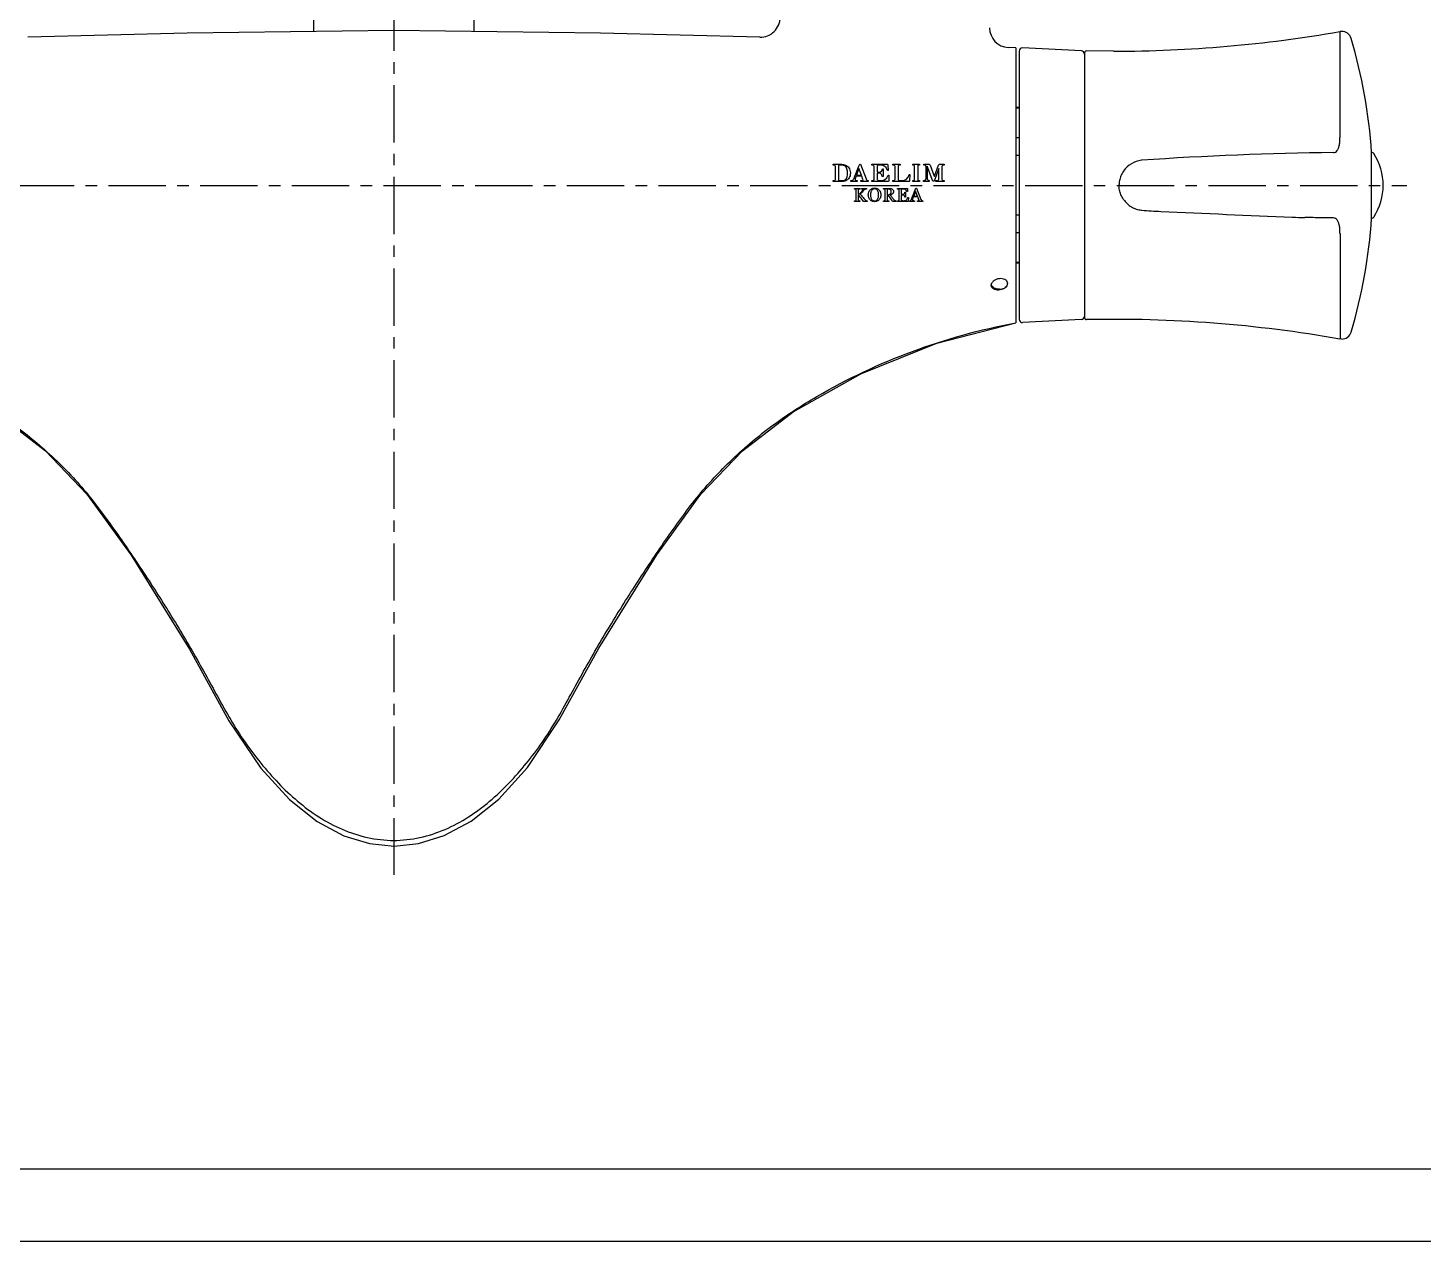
# Model space of a CAD drawing. Extents: x 21279 to 21873, y -1659 to -1239.
# Drawn here: x 21409 to 21622.1, y -1658.9 to -1473.5 of the extents above; entities that cross this region are included whole.
import ezdxf

# ---------------------------------------------------------------- set-up
doc = ezdxf.new("R2010")
doc.units = 0
doc.header["$LTSCALE"] = 7
doc.header["$MEASUREMENT"] = 0
doc.linetypes.add('CENTER', pattern=[2, 1.25, -0.25, 0.25, -0.25])
doc.layers.get('0').update_dxf_attribs({"color": 2, "linetype": 'CONTINUOUS'})
for name, color, linetype in [('08_ALL_FEATURES', 7, 'CONTINUOUS'), ('CL', 1, 'CENTER'), ('D', 2, 'CONTINUOUS')]:
    doc.layers.add(name, color=color, linetype=linetype)

msp = doc.modelspace()

# ---------------------------------------------------------------- linework, layer by layer
at = {"color": 7, "linetype": 'Continuous'}
for p, q in [((21452.68, -1474.1), (21452.68, -1461.4)), ((21477.18, -1474.1), (21477.18, -1461.4)), ((21609.71, -1474.08), (21609.45, -1474.1)), ((21609.45, -1490.17), (21609.45, -1474.1)), ((21569.95, -1477.06), (21560.95, -1476.61)), ((21560.43, -1477.11), (21560.43, -1518.06)), ((21570.43, -1477.36), (21570.43, -1517.81)), ((21574.84, -1477.1), (21570.73, -1477.06)), ((21560.43, -1485.69), (21559.93, -1485.69)), ((21560.43, -1485.79), (21559.93, -1485.79)), ((21560.43, -1490.33), (21559.93, -1490.33)), ((21560.43, -1493.05), (21559.93, -1493.05)), ((21614.37, -1492.59), (21614.27, -1492.59)), ((21614.27, -1502.59), (21614.27, -1492.59)), ((21560.43, -1502.13), (21559.93, -1502.13)), ((21614.37, -1502.59), (21614.27, -1502.59)), ((21560.43, -1504.84), (21559.93, -1504.84)), ((21609.45, -1505), (21609.45, -1521.07)), ((21560.43, -1509.38), (21559.93, -1509.38)), ((21560.43, -1509.49), (21559.93, -1509.49)), ((21569.95, -1518.11), (21560.95, -1518.56)), ((21609.71, -1521.09), (21609.45, -1521.07))]:
    msp.add_line(p, q, dxfattribs=at)
at = {"color": 4}
msp.add_line((21858.85, -1647.88), (21309.85, -1647.88), dxfattribs=at)
msp.add_lwpolyline([(21278.85, -1658.88), (21872.85, -1658.88), (21872.85, -1238.88), (21278.85, -1238.88)], close=True)
at = {"color": 7, "linetype": 'Continuous'}
for centre, radius, start, end in [((21574.84, -1276.37), 200.74, 270, 279.9261), ((21609.71, -1475.58), 1.5, 16.7106, 90), ((21560.93, -1477.11), 0.5, 87.1376, 180), ((21536.17, -1497.59), 78.26, 3.663, 16.6614), ((21569.93, -1477.56), 0.5, 0, 87.1376), ((21570.73, -1477.36), 0.3, 88.8275, 180), ((21579.55, -1497.59), 3.84, 95.9606, 145.7927), ((21614.7, -2011.64), 519.09, 90.6882, 93.9263), ((21614.37, -1492.89), 0.3, 32.6993, 90), ((21607.04, -1497.59), 9, 327.3007, 32.6993), ((21614.37, -1502.29), 0.3, 270, 327.3007), ((21536.17, -1497.59), 78.26, 343.3386, 356.337), ((21560.93, -1518.06), 0.5, 180, 272.8624), ((21569.93, -1517.61), 0.5, 272.8624, 0), ((21570.73, -1517.81), 0.3, 180, 271.1736), ((21574.84, -1718.81), 200.74, 80.0739, 91.1731), ((21609.71, -1519.59), 1.5, 270, 343.2894)]:
    msp.add_arc(centre, radius, start, end, dxfattribs=at)
for points in [[(21608.47, -1492.59), (21608.76, -1492.51), (21609, -1492.28), (21609.2, -1491.91), (21609.35, -1491.42), (21609.43, -1490.83), (21609.45, -1490.17)], [(21576.38, -1495.43), (21575.99, -1496.14), (21575.76, -1496.87), (21575.69, -1497.59)], [(21576.38, -1499.74), (21575.99, -1499.04), (21575.77, -1498.32), (21575.69, -1497.59)], [(21576.38, -1499.74), (21576.93, -1500.39), (21577.59, -1500.88), (21578.32, -1501.22), (21579.15, -1501.4)], [(21579.15, -1501.4), (21579.16, -1501.4)], [(21579.16, -1501.4), (21582.09, -1501.59)], [(21582.09, -1501.59), (21602.15, -1502.47)], [(21602.15, -1502.47), (21604.06, -1502.51)], [(21606.63, -1502.56), (21604.06, -1502.51)], [(21608.47, -1502.58), (21606.63, -1502.56)], [(21609.45, -1505), (21609.43, -1504.34), (21609.35, -1503.75), (21609.2, -1503.26), (21609, -1502.89), (21608.76, -1502.66), (21608.47, -1502.58)], [(21556.18, -1512.87), (21556.24, -1512.58), (21556.36, -1512.37)], [(21558.46, -1513.09), (21558.15, -1513.34), (21557.76, -1513.51), (21557.32, -1513.59), (21556.88, -1513.57), (21556.52, -1513.43), (21556.27, -1513.2), (21556.18, -1512.9), (21556.18, -1512.87)], [(21557.43, -1513.48), (21556.95, -1513.41), (21556.54, -1513.22), (21556.27, -1512.93), (21556.19, -1512.73)], [(21556.36, -1512.37), (21556.45, -1512.27), (21556.77, -1512.02), (21557.19, -1511.85), (21557.64, -1511.79), (21558.06, -1511.86), (21558.4, -1512.04)], [(21557.43, -1513.48), (21557.83, -1513.43), (21558.18, -1513.3), (21558.46, -1513.09)], [(21558.4, -1512.04), (21558.58, -1512.28), (21558.64, -1512.55), (21558.6, -1512.82), (21558.46, -1513.09)]]:
    msp.add_spline(points, degree=3, dxfattribs=at)
at = {"layer": '08_ALL_FEATURES', "color": 7, "linetype": 'Continuous'}
for q in [(21558.77, -1476.54), (21559.93, -1518.6)]:
    msp.add_line((21559.93, -1476.6), q, dxfattribs=at)
for points in [[(21464.93, -1473.93), (21433.36, -1474.36), (21409.03, -1474.96)], [(21520.83, -1474.96), (21496.5, -1474.36), (21464.93, -1473.93)], [(21403.89, -1532.17), (21411.69, -1538.18), (21418.04, -1544.77), (21424.81, -1554.11), (21433.73, -1568.46), (21439.74, -1579.4), (21444.59, -1586.63), (21448.99, -1591.43), (21453.23, -1594.79), (21457.31, -1596.96), (21461.22, -1598.15), (21464.96, -1598.53), (21468.71, -1598.14), (21472.63, -1596.93), (21476.71, -1594.75), (21480.95, -1591.36), (21485.35, -1586.54), (21490.19, -1579.27), (21496.22, -1568.32), (21505.11, -1554.05), (21511.82, -1544.78), (21518.19, -1538.17), (21525.92, -1532.21), (21536.25, -1526.37), (21547.87, -1521.7), (21559.93, -1518.6)]]:
    msp.add_lwpolyline(points, dxfattribs=at)
for centre, start, end in [((21520.92, -1471.96), 268.2228, 359.9923), ((21558.92, -1473.55), 180.0026, 266.9978)]:
    msp.add_arc(centre, 3, start, end, dxfattribs=at)
for points, knots in [([(21369.93, -1518.6), (21375.23, -1519.6), (21383.07, -1521.76), (21393.02, -1525.93), (21400.19, -1529.67), (21405.86, -1533.33), (21410.09, -1536.65), (21413.11, -1539.33), (21415.95, -1542.19), (21418.58, -1545.24), (21421, -1548.46), (21424.1, -1552.84), (21427.84, -1558.42), (21431.4, -1564.1), (21434.12, -1568.73), (21436.11, -1572.22), (21438.03, -1575.76), (21439.98, -1579.29), (21442.15, -1582.69), (21445.38, -1586.98), (21449.09, -1590.92), (21453.41, -1594.16), (21458.15, -1596.72), (21462.21, -1597.67), (21464.9, -1597.67)], [0, 0, 0, 0, 0.125305, 0.187977, 0.250612, 0.313183, 0.34445, 0.375695, 0.406913, 0.438101, 0.469292, 0.5005, 0.562913, 0.625293, 0.656473, 0.687647, 0.71882, 0.750038, 0.781296, 0.812555, 0.875018, 0.906307, 0.93762, 1, 1, 1, 1]), ([(21464.9, -1597.67), (21467.58, -1597.67), (21472.98, -1596.42), (21479.77, -1591.92), (21484.39, -1587.01), (21487.62, -1582.72), (21489.79, -1579.32), (21491.73, -1575.8), (21493.66, -1572.27), (21495.64, -1568.77), (21498.36, -1564.16), (21501.92, -1558.48), (21505.64, -1552.91), (21508.74, -1548.53), (21511.15, -1545.32), (21513.78, -1542.26), (21516.61, -1539.41), (21519.62, -1536.72), (21523.84, -1533.39), (21531.76, -1528.28), (21543.99, -1522.53), (21554.41, -1519.64), (21559.93, -1518.6)], [0, 0, 0, 0, 0.062397, 0.124842, 0.187323, 0.21859, 0.249857, 0.281083, 0.312266, 0.343448, 0.374635, 0.437034, 0.499463, 0.530681, 0.561879, 0.593073, 0.6243, 0.655553, 0.686827, 0.749414, 0.874645, 1, 1, 1, 1])]:
    msp.add_open_spline(points, degree=3, knots=knots, dxfattribs=at)
at = {"layer": 'CL'}
for p, q in [((21464.93, -1426.29), (21464.93, -1602.91)), ((21309.35, -1497.6), (21619.66, -1497.6))]:
    msp.add_line(p, q, dxfattribs=at)
at = {"layer": 'D'}
for p, q in [((21532.02, -1494.5), (21532.02, -1494.38)), ((21532.02, -1494.38), (21533.29, -1494.38)), ((21532.2, -1494.5), (21532.02, -1494.5)), ((21532.31, -1494.53), (21532.2, -1494.5)), ((21532.36, -1494.61), (21532.31, -1494.53)), ((21532.37, -1494.71), (21532.36, -1494.61)), ((21532.37, -1496.69), (21532.37, -1494.71)), ((21532.86, -1494.62), (21532.85, -1494.69)), ((21532.85, -1494.69), (21532.85, -1496.71)), ((21532.92, -1494.56), (21532.86, -1494.62)), ((21533.01, -1494.53), (21532.92, -1494.56)), ((21533.07, -1494.53), (21533.01, -1494.53)), ((21533.14, -1494.53), (21533.07, -1494.53)), ((21533.2, -1494.53), (21533.14, -1494.53)), ((21533.37, -1494.53), (21533.2, -1494.53)), ((21533.29, -1494.38), (21533.45, -1494.39)), ((21533.56, -1494.55), (21533.37, -1494.53)), ((21533.45, -1494.39), (21533.61, -1494.41)), ((21533.72, -1494.59), (21533.56, -1494.55)), ((21533.61, -1494.41), (21533.76, -1494.45)), ((21533.84, -1494.65), (21533.72, -1494.59)), ((21533.76, -1494.45), (21533.91, -1494.51)), ((21533.93, -1494.73), (21533.84, -1494.65)), ((21533.91, -1494.51), (21534.04, -1494.57)), ((21534.02, -1494.82), (21533.93, -1494.73)), ((21534.14, -1495.08), (21534.02, -1494.82)), ((21534.04, -1494.57), (21534.16, -1494.65)), ((21534.2, -1495.41), (21534.14, -1495.08)), ((21534.16, -1494.65), (21534.3, -1494.77)), ((21534.16, -1496.3), (21534.2, -1495.98)), ((21534.21, -1495.71), (21534.2, -1495.41)), ((21534.2, -1495.98), (21534.21, -1495.71)), ((21534.3, -1494.77), (21534.42, -1494.91)), ((21534.42, -1494.91), (21534.52, -1495.08)), ((21534.52, -1495.08), (21534.6, -1495.27)), ((21534.6, -1495.27), (21534.65, -1495.48)), ((21534.65, -1495.93), (21534.62, -1496.13)), ((21534.65, -1495.48), (21534.66, -1495.71)), ((21534.66, -1495.71), (21534.65, -1495.93)), ((21535.36, -1496.21), (21535.5, -1495.84)), ((21535.5, -1495.84), (21535.66, -1495.44)), ((21535.96, -1495.04), (21535.57, -1496.06)), ((21535.57, -1496.06), (21536.36, -1496.06)), ((21535.66, -1495.44), (21535.81, -1495.04)), ((21535.81, -1495.04), (21535.95, -1494.68)), ((21535.95, -1494.68), (21536.08, -1494.34)), ((21536.36, -1496.06), (21535.96, -1495.04)), ((21536.08, -1494.34), (21536.19, -1494.34)), ((21536.19, -1494.34), (21537.07, -1496.61)), ((21537.92, -1494.51), (21537.92, -1494.38)), ((21537.92, -1494.38), (21540.3, -1494.38)), ((21538.12, -1494.51), (21537.92, -1494.51)), ((21538.19, -1494.54), (21538.12, -1494.51)), ((21538.25, -1494.6), (21538.19, -1494.54)), ((21538.27, -1494.68), (21538.25, -1494.6)), ((21538.28, -1496.65), (21538.27, -1494.68)), ((21538.77, -1494.59), (21538.75, -1494.67)), ((21538.75, -1494.67), (21538.75, -1495.46)), ((21538.75, -1495.46), (21538.76, -1495.51)), ((21538.76, -1495.77), (21538.75, -1495.82)), ((21538.75, -1495.82), (21538.75, -1496.51)), ((21538.76, -1495.51), (21538.8, -1495.55)), ((21538.8, -1495.73), (21538.76, -1495.77)), ((21538.82, -1494.55), (21538.77, -1494.59)), ((21538.8, -1495.55), (21538.85, -1495.57)), ((21538.85, -1495.72), (21538.8, -1495.73)), ((21538.91, -1494.53), (21538.82, -1494.55)), ((21538.85, -1495.57), (21538.99, -1495.57)), ((21538.99, -1495.72), (21538.85, -1495.72)), ((21539.34, -1494.53), (21538.91, -1494.53)), ((21538.99, -1495.57), (21539.24, -1495.52)), ((21539.27, -1495.79), (21538.99, -1495.72)), ((21539.24, -1495.52), (21539.45, -1495.36)), ((21539.46, -1495.98), (21539.27, -1495.79)), ((21539.78, -1494.62), (21539.34, -1494.53)), ((21539.45, -1495.36), (21539.55, -1495.08)), ((21539.54, -1496.26), (21539.46, -1495.98)), ((21539.55, -1495.08), (21539.66, -1495.08)), ((21539.66, -1495.08), (21539.66, -1496.26)), ((21540.13, -1494.89), (21539.78, -1494.62)), ((21540.33, -1495.31), (21540.13, -1494.89)), ((21540.24, -1496.45), (21540.42, -1496.02)), ((21540.3, -1494.38), (21540.35, -1494.39)), ((21540.43, -1495.31), (21540.33, -1495.31)), ((21540.35, -1494.39), (21540.38, -1494.41)), ((21540.38, -1494.41), (21540.39, -1494.45)), ((21540.39, -1494.45), (21540.43, -1495.31)), ((21540.42, -1496.02), (21540.55, -1496.02)), ((21540.55, -1496.02), (21540.51, -1496.91)), ((21541.16, -1494.38), (21542.27, -1494.38)), ((21541.16, -1494.51), (21541.16, -1494.38)), ((21541.29, -1494.51), (21541.16, -1494.51)), ((21541.38, -1494.54), (21541.29, -1494.51)), ((21541.46, -1494.61), (21541.38, -1494.54)), ((21541.49, -1494.74), (21541.46, -1494.61)), ((21541.49, -1496.66), (21541.49, -1494.74)), ((21541.97, -1494.63), (21541.95, -1494.72)), ((21541.95, -1494.72), (21541.95, -1496.62)), ((21542.03, -1494.55), (21541.97, -1494.63)), ((21542.14, -1494.51), (21542.03, -1494.55)), ((21542.27, -1494.51), (21542.14, -1494.51)), ((21542.27, -1494.38), (21542.27, -1494.51)), ((21543.49, -1496.37), (21543.64, -1495.96)), ((21543.64, -1495.96), (21543.75, -1495.96)), ((21543.75, -1495.96), (21543.7, -1496.91)), ((21544.18, -1494.51), (21544.18, -1494.38)), ((21544.18, -1494.38), (21545.22, -1494.38)), ((21544.32, -1494.51), (21544.18, -1494.51)), ((21544.41, -1494.54), (21544.32, -1494.51)), ((21544.46, -1494.6), (21544.41, -1494.54)), ((21544.47, -1494.67), (21544.46, -1494.6)), ((21544.47, -1496.66), (21544.47, -1494.67)), ((21544.97, -1494.58), (21544.95, -1494.65)), ((21544.95, -1494.65), (21544.95, -1496.7)), ((21545.02, -1494.53), (21544.97, -1494.58)), ((21545.1, -1494.51), (21545.02, -1494.53)), ((21545.22, -1494.51), (21545.1, -1494.51)), ((21545.22, -1494.38), (21545.22, -1494.51)), ((21545.86, -1494.51), (21545.86, -1494.38)), ((21545.86, -1494.38), (21546.66, -1494.38)), ((21545.97, -1494.51), (21545.86, -1494.51)), ((21546.08, -1494.53), (21545.97, -1494.51)), ((21546.18, -1494.6), (21546.08, -1494.53)), ((21546.22, -1494.75), (21546.18, -1494.6)), ((21546.22, -1496.54), (21546.22, -1494.75)), ((21547.24, -1496.97), (21546.41, -1494.65)), ((21546.41, -1494.65), (21546.41, -1494.66)), ((21546.41, -1494.66), (21546.41, -1496.25)), ((21546.66, -1494.38), (21546.74, -1494.4)), ((21546.74, -1494.4), (21546.8, -1494.44)), ((21546.8, -1494.44), (21546.86, -1494.51)), ((21546.86, -1494.51), (21547.44, -1496.18)), ((21548.17, -1495.04), (21547.44, -1496.97)), ((21547.51, -1496.18), (21547.72, -1495.63)), ((21547.72, -1495.63), (21547.93, -1495.07)), ((21547.93, -1495.07), (21548.12, -1494.51)), ((21548.12, -1494.51), (21548.16, -1494.45)), ((21548.16, -1494.45), (21548.22, -1494.4)), ((21548.16, -1496.64), (21548.17, -1495.06)), ((21548.17, -1495.06), (21548.17, -1495.04)), ((21548.22, -1494.4), (21548.29, -1494.38)), ((21548.29, -1494.38), (21549, -1494.38)), ((21548.67, -1494.63), (21548.64, -1494.74)), ((21548.64, -1494.74), (21548.64, -1496.64)), ((21548.75, -1494.55), (21548.67, -1494.63)), ((21548.87, -1494.51), (21548.75, -1494.55)), ((21549, -1494.51), (21548.87, -1494.51)), ((21549, -1494.38), (21549, -1494.51)), ((21532.03, -1497.01), (21532.03, -1496.88)), ((21532.03, -1496.88), (21532.18, -1496.88)), ((21533.22, -1497.01), (21532.03, -1497.01)), ((21532.18, -1496.88), (21532.28, -1496.85)), ((21532.28, -1496.85), (21532.35, -1496.78)), ((21532.35, -1496.78), (21532.37, -1496.69)), ((21532.85, -1496.71), (21532.86, -1496.79)), ((21532.86, -1496.79), (21532.89, -1496.84)), ((21532.89, -1496.84), (21532.95, -1496.87)), ((21532.95, -1496.87), (21533.04, -1496.88)), ((21533.04, -1496.88), (21533.16, -1496.88)), ((21533.16, -1496.88), (21533.29, -1496.87)), ((21533.41, -1497.01), (21533.22, -1497.01)), ((21533.29, -1496.87), (21533.46, -1496.87)), ((21533.61, -1496.99), (21533.41, -1497.01)), ((21533.46, -1496.87), (21533.64, -1496.84)), ((21533.8, -1496.95), (21533.61, -1496.99)), ((21533.64, -1496.84), (21533.78, -1496.8)), ((21533.78, -1496.8), (21533.89, -1496.73)), ((21533.95, -1496.9), (21533.8, -1496.95)), ((21533.89, -1496.73), (21533.99, -1496.64)), ((21534.09, -1496.83), (21533.95, -1496.9)), ((21533.99, -1496.64), (21534.07, -1496.55)), ((21534.07, -1496.55), (21534.16, -1496.3)), ((21534.22, -1496.74), (21534.09, -1496.83)), ((21534.35, -1496.62), (21534.22, -1496.74)), ((21534.46, -1496.47), (21534.35, -1496.62)), ((21534.55, -1496.31), (21534.46, -1496.47)), ((21534.62, -1496.13), (21534.55, -1496.31)), ((21534.74, -1496.88), (21534.83, -1496.86)), ((21534.74, -1497.01), (21534.74, -1496.88)), ((21535.7, -1497.01), (21534.74, -1497.01)), ((21534.83, -1496.86), (21534.91, -1496.84)), ((21534.91, -1496.84), (21534.99, -1496.81)), ((21534.99, -1496.81), (21535.09, -1496.74)), ((21535.09, -1496.74), (21535.16, -1496.66)), ((21535.16, -1496.66), (21535.22, -1496.55)), ((21535.22, -1496.55), (21535.36, -1496.21)), ((21535.3, -1498.16), (21535.3, -1498.06)), ((21535.3, -1498.06), (21536.12, -1498.06)), ((21535.32, -1498.16), (21535.3, -1498.16)), ((21535.35, -1498.17), (21535.32, -1498.16)), ((21535.39, -1498.18), (21535.35, -1498.17)), ((21535.53, -1496.2), (21535.39, -1496.59)), ((21535.39, -1496.59), (21535.4, -1496.75)), ((21535.42, -1498.19), (21535.39, -1498.18)), ((21535.4, -1496.75), (21535.52, -1496.84)), ((21535.45, -1498.2), (21535.42, -1498.19)), ((21535.48, -1498.21), (21535.45, -1498.2)), ((21535.52, -1496.84), (21535.7, -1496.88)), ((21536.4, -1496.2), (21535.53, -1496.2)), ((21535.7, -1496.88), (21535.7, -1497.01)), ((21535.94, -1498.19), (21535.91, -1498.21)), ((21535.96, -1498.19), (21535.94, -1498.19)), ((21535.99, -1498.18), (21535.96, -1498.19)), ((21536.02, -1498.17), (21535.99, -1498.18)), ((21536.06, -1498.17), (21536.02, -1498.17)), ((21536.09, -1498.16), (21536.06, -1498.17)), ((21536.12, -1498.16), (21536.09, -1498.16)), ((21536.12, -1498.06), (21536.12, -1498.16)), ((21536.24, -1497.01), (21536.24, -1496.88)), ((21536.24, -1496.88), (21536.47, -1496.88)), ((21537.39, -1497.01), (21536.24, -1497.01)), ((21536.36, -1498.16), (21536.36, -1498.06)), ((21536.36, -1498.06), (21537.11, -1498.06)), ((21536.38, -1498.16), (21536.36, -1498.16)), ((21536.39, -1498.16), (21536.38, -1498.16)), ((21536.41, -1498.16), (21536.39, -1498.16)), ((21536.58, -1496.69), (21536.4, -1496.2)), ((21536.43, -1498.17), (21536.41, -1498.16)), ((21536.46, -1498.17), (21536.43, -1498.17)), ((21536.48, -1498.17), (21536.46, -1498.17)), ((21536.47, -1496.88), (21536.54, -1496.85)), ((21536.5, -1498.18), (21536.48, -1498.17)), ((21536.52, -1498.19), (21536.5, -1498.18)), ((21536.54, -1498.2), (21536.52, -1498.19)), ((21536.54, -1496.85), (21536.59, -1496.78)), ((21536.56, -1498.21), (21536.54, -1498.2)), ((21536.59, -1496.78), (21536.58, -1496.69)), ((21536.9, -1498.2), (21536.87, -1498.22)), ((21536.93, -1498.19), (21536.9, -1498.2)), ((21536.97, -1498.18), (21536.93, -1498.19)), ((21536.99, -1498.18), (21536.97, -1498.18)), ((21537, -1498.17), (21536.99, -1498.18)), ((21537.02, -1498.17), (21537, -1498.17)), ((21537.03, -1498.17), (21537.02, -1498.17)), ((21537.04, -1498.17), (21537.03, -1498.17)), ((21537.06, -1498.16), (21537.04, -1498.17)), ((21537.07, -1498.16), (21537.06, -1498.16)), ((21537.07, -1496.61), (21537.13, -1496.76)), ((21537.08, -1498.16), (21537.07, -1498.16)), ((21537.09, -1498.16), (21537.08, -1498.16)), ((21537.1, -1498.16), (21537.09, -1498.16)), ((21537.11, -1498.16), (21537.1, -1498.16)), ((21537.1, -1498.16), (21537.1, -1498.16)), ((21537.11, -1498.06), (21537.11, -1498.16)), ((21537.13, -1496.76), (21537.22, -1496.85)), ((21537.22, -1496.85), (21537.39, -1496.88)), ((21537.39, -1496.88), (21537.39, -1497.01)), ((21537.78, -1498.21), (21537.88, -1498.14)), ((21537.88, -1498.14), (21537.99, -1498.09)), ((21537.92, -1496.88), (21538.09, -1496.86)), ((21537.92, -1497.01), (21537.92, -1496.88)), ((21538.76, -1497.01), (21537.92, -1497.01)), ((21537.99, -1498.09), (21538.11, -1498.05)), ((21538.15, -1498.17), (21538.07, -1498.22)), ((21538.09, -1496.86), (21538.23, -1496.8)), ((21538.11, -1498.05), (21538.23, -1498.02)), ((21538.25, -1498.15), (21538.15, -1498.17)), ((21538.23, -1496.8), (21538.28, -1496.65)), ((21538.23, -1498.02), (21538.36, -1498.01)), ((21538.36, -1498.14), (21538.25, -1498.15)), ((21538.36, -1498.01), (21538.49, -1498.02)), ((21538.45, -1498.15), (21538.36, -1498.14)), ((21538.54, -1498.17), (21538.45, -1498.15)), ((21538.49, -1498.02), (21538.61, -1498.05)), ((21538.62, -1498.2), (21538.54, -1498.17)), ((21538.61, -1498.05), (21538.73, -1498.09)), ((21538.73, -1498.09), (21538.84, -1498.14)), ((21538.75, -1496.51), (21538.75, -1496.58)), ((21538.75, -1496.58), (21538.75, -1496.65)), ((21538.75, -1496.65), (21538.76, -1496.7)), ((21538.76, -1496.7), (21538.8, -1496.78)), ((21539.59, -1497.01), (21538.76, -1497.01)), ((21538.8, -1496.78), (21538.87, -1496.84)), ((21538.84, -1498.14), (21538.94, -1498.21)), ((21538.87, -1496.84), (21538.96, -1496.86)), ((21538.96, -1496.86), (21539.11, -1496.86)), ((21539.11, -1496.86), (21539.36, -1496.86)), ((21539.36, -1496.86), (21539.54, -1496.86)), ((21539.66, -1496.26), (21539.54, -1496.26)), ((21539.54, -1496.86), (21539.88, -1496.75)), ((21540.42, -1497.01), (21539.59, -1497.01)), ((21539.7, -1498.16), (21539.7, -1498.06)), ((21539.7, -1498.06), (21540.62, -1498.06)), ((21539.73, -1498.16), (21539.7, -1498.16)), ((21539.76, -1498.17), (21539.73, -1498.16)), ((21539.8, -1498.17), (21539.76, -1498.17)), ((21539.83, -1498.18), (21539.8, -1498.17)), ((21539.86, -1498.19), (21539.83, -1498.18)), ((21539.89, -1498.2), (21539.86, -1498.19)), ((21539.88, -1496.75), (21540.24, -1496.45)), ((21539.92, -1498.21), (21539.89, -1498.2)), ((21540.51, -1498.17), (21540.27, -1498.17)), ((21540.27, -1498.17), (21540.27, -1499.03)), ((21540.46, -1496.99), (21540.42, -1497.01)), ((21540.49, -1496.96), (21540.46, -1496.99)), ((21540.51, -1496.91), (21540.49, -1496.96)), ((21540.62, -1498.19), (21540.51, -1498.17)), ((21540.62, -1498.06), (21540.7, -1498.06)), ((21540.72, -1498.22), (21540.62, -1498.19)), ((21540.7, -1498.06), (21540.78, -1498.07)), ((21540.78, -1498.07), (21540.86, -1498.09)), ((21540.86, -1498.09), (21540.93, -1498.11)), ((21540.93, -1498.11), (21541, -1498.14)), ((21541, -1498.14), (21541.06, -1498.17)), ((21541.06, -1498.17), (21541.11, -1498.21)), ((21541.16, -1496.88), (21541.31, -1496.88)), ((21541.16, -1497.01), (21541.16, -1496.88)), ((21543.6, -1497.01), (21541.16, -1497.01)), ((21541.31, -1496.88), (21541.4, -1496.84)), ((21541.4, -1496.84), (21541.46, -1496.77)), ((21541.46, -1496.77), (21541.49, -1496.66)), ((21541.84, -1498.16), (21541.84, -1498.06)), ((21541.84, -1498.06), (21543.38, -1498.06)), ((21541.87, -1498.16), (21541.84, -1498.16)), ((21541.9, -1498.17), (21541.87, -1498.16)), ((21541.94, -1498.18), (21541.9, -1498.17)), ((21541.98, -1498.19), (21541.94, -1498.18)), ((21541.95, -1496.62), (21541.96, -1496.73)), ((21541.96, -1496.73), (21542, -1496.81)), ((21542.01, -1498.2), (21541.98, -1498.19)), ((21542, -1496.81), (21542.14, -1496.86)), ((21542.04, -1498.21), (21542.01, -1498.2)), ((21542.14, -1496.86), (21542.75, -1496.86)), ((21542.73, -1498.17), (21542.42, -1498.17)), ((21542.42, -1498.17), (21542.42, -1498.96)), ((21542.78, -1498.17), (21542.73, -1498.17)), ((21542.75, -1496.86), (21543.16, -1496.71)), ((21542.83, -1498.17), (21542.78, -1498.17)), ((21542.87, -1498.17), (21542.83, -1498.17)), ((21542.91, -1498.18), (21542.87, -1498.17)), ((21542.94, -1498.18), (21542.91, -1498.18)), ((21542.98, -1498.18), (21542.94, -1498.18)), ((21543.03, -1498.2), (21542.98, -1498.18)), ((21543.16, -1496.71), (21543.49, -1496.37)), ((21543.38, -1498.06), (21543.38, -1498.54)), ((21543.65, -1497), (21543.6, -1497.01)), ((21543.69, -1496.97), (21543.65, -1497)), ((21543.7, -1496.91), (21543.69, -1496.97)), ((21544.18, -1496.88), (21544.32, -1496.87)), ((21544.18, -1497.01), (21544.18, -1496.88)), ((21545.22, -1497.01), (21544.18, -1497.01)), ((21544.32, -1496.87), (21544.42, -1496.83)), ((21544.42, -1496.83), (21544.46, -1496.74)), ((21544.46, -1496.74), (21544.47, -1496.66)), ((21544.56, -1498.29), (21544.66, -1498.03)), ((21544.66, -1498.03), (21544.77, -1498.03)), ((21544.77, -1498.03), (21545.43, -1499.75)), ((21544.95, -1496.7), (21544.97, -1496.79)), ((21544.97, -1496.79), (21545.01, -1496.85)), ((21545.01, -1496.85), (21545.1, -1496.88)), ((21545.1, -1496.88), (21545.22, -1496.88)), ((21545.22, -1496.88), (21545.22, -1497.01)), ((21545.85, -1496.88), (21546.04, -1496.83)), ((21545.85, -1497.01), (21545.85, -1496.88)), ((21546.71, -1497.01), (21545.85, -1497.01)), ((21546.04, -1496.83), (21546.17, -1496.71)), ((21546.17, -1496.71), (21546.22, -1496.54)), ((21546.41, -1496.25), (21546.41, -1496.56)), ((21546.41, -1496.56), (21546.45, -1496.72)), ((21546.45, -1496.72), (21546.56, -1496.83)), ((21546.56, -1496.83), (21546.71, -1496.88)), ((21546.71, -1496.88), (21546.71, -1497.01)), ((21547.44, -1496.97), (21547.24, -1496.97)), ((21547.44, -1496.18), (21547.51, -1496.18)), ((21547.72, -1497.01), (21547.72, -1496.88)), ((21547.72, -1496.88), (21547.89, -1496.88)), ((21549, -1497.01), (21547.72, -1497.01)), ((21547.89, -1496.88), (21548.02, -1496.86)), ((21548.02, -1496.86), (21548.12, -1496.78)), ((21548.12, -1496.78), (21548.16, -1496.64)), ((21548.64, -1496.64), (21548.67, -1496.77)), ((21548.67, -1496.77), (21548.75, -1496.85)), ((21548.75, -1496.85), (21548.87, -1496.88)), ((21548.87, -1496.88), (21549, -1496.88)), ((21549, -1496.88), (21549, -1497.01)), ((21535.3, -1500.05), (21535.3, -1499.95)), ((21535.3, -1499.95), (21535.32, -1499.95)), ((21536.12, -1500.05), (21535.3, -1500.05)), ((21535.32, -1499.95), (21535.35, -1499.95)), ((21535.35, -1499.95), (21535.39, -1499.94)), ((21535.39, -1499.94), (21535.43, -1499.94)), ((21535.43, -1499.94), (21535.46, -1499.93)), ((21535.46, -1499.93), (21535.48, -1499.93)), ((21535.51, -1498.23), (21535.48, -1498.21)), ((21535.48, -1499.93), (21535.5, -1499.91)), ((21535.5, -1499.91), (21535.52, -1499.89)), ((21535.53, -1498.25), (21535.51, -1498.23)), ((21535.52, -1499.89), (21535.54, -1499.87)), ((21535.54, -1498.27), (21535.53, -1498.25)), ((21535.55, -1498.29), (21535.54, -1498.27)), ((21535.54, -1499.87), (21535.55, -1499.85)), ((21535.56, -1498.32), (21535.55, -1498.29)), ((21535.55, -1499.85), (21535.56, -1499.82)), ((21535.56, -1498.35), (21535.56, -1498.32)), ((21535.56, -1499.79), (21535.56, -1498.35)), ((21535.56, -1499.82), (21535.56, -1499.79)), ((21535.87, -1498.25), (21535.86, -1498.28)), ((21535.86, -1498.28), (21535.86, -1498.31)), ((21535.86, -1498.31), (21535.86, -1498.34)), ((21535.86, -1498.34), (21535.86, -1499.02)), ((21535.86, -1499.02), (21535.88, -1499.02)), ((21535.89, -1499.08), (21535.86, -1499.08)), ((21535.86, -1499.08), (21535.86, -1499.77)), ((21535.86, -1499.77), (21535.86, -1499.8)), ((21535.86, -1499.8), (21535.86, -1499.83)), ((21535.86, -1499.83), (21535.87, -1499.85)), ((21535.89, -1498.23), (21535.87, -1498.25)), ((21535.87, -1499.85), (21535.89, -1499.88)), ((21535.88, -1499.02), (21535.97, -1498.95)), ((21535.91, -1498.21), (21535.89, -1498.23)), ((21536.03, -1499.23), (21535.89, -1499.08)), ((21535.89, -1499.88), (21535.91, -1499.9)), ((21535.91, -1499.9), (21535.94, -1499.91)), ((21535.94, -1499.91), (21535.96, -1499.92)), ((21535.96, -1499.92), (21535.98, -1499.93)), ((21535.97, -1498.95), (21536.05, -1498.88)), ((21535.98, -1499.93), (21536.02, -1499.94)), ((21536.02, -1499.94), (21536.06, -1499.94)), ((21536.17, -1499.39), (21536.03, -1499.23)), ((21536.05, -1498.88), (21536.13, -1498.8)), ((21536.06, -1499.94), (21536.09, -1499.95)), ((21536.09, -1499.95), (21536.12, -1499.95)), ((21536.12, -1499.95), (21536.12, -1500.05)), ((21536.13, -1498.8), (21536.21, -1498.72)), ((21536.27, -1498.84), (21536.17, -1498.94)), ((21536.17, -1498.94), (21536.3, -1499.09)), ((21536.31, -1499.56), (21536.17, -1499.39)), ((21536.21, -1498.72), (21536.29, -1498.65)), ((21536.37, -1498.73), (21536.27, -1498.84)), ((21536.29, -1498.65), (21536.35, -1498.57)), ((21536.3, -1499.09), (21536.42, -1499.23)), ((21536.43, -1499.72), (21536.31, -1499.56)), ((21536.35, -1498.57), (21536.42, -1498.49)), ((21536.48, -1498.62), (21536.37, -1498.73)), ((21536.42, -1498.49), (21536.48, -1498.42)), ((21536.42, -1499.23), (21536.52, -1499.35)), ((21536.55, -1499.89), (21536.43, -1499.72)), ((21536.48, -1498.42), (21536.52, -1498.37)), ((21536.58, -1498.5), (21536.48, -1498.62)), ((21536.52, -1498.37), (21536.54, -1498.32)), ((21536.52, -1499.35), (21536.61, -1499.47)), ((21536.54, -1498.32), (21536.56, -1498.27)), ((21536.66, -1500.05), (21536.55, -1499.89)), ((21536.56, -1498.22), (21536.56, -1498.21)), ((21536.57, -1498.23), (21536.56, -1498.22)), ((21536.56, -1498.27), (21536.57, -1498.23)), ((21536.68, -1498.39), (21536.58, -1498.5)), ((21536.61, -1499.47), (21536.71, -1499.59)), ((21537.22, -1500.05), (21536.66, -1500.05)), ((21536.78, -1498.28), (21536.68, -1498.39)), ((21536.71, -1499.59), (21536.82, -1499.72)), ((21536.8, -1498.25), (21536.78, -1498.28)), ((21536.83, -1498.23), (21536.8, -1498.25)), ((21536.82, -1499.72), (21536.86, -1499.77)), ((21536.87, -1498.22), (21536.83, -1498.23)), ((21536.86, -1499.77), (21536.9, -1499.81)), ((21536.9, -1499.81), (21536.94, -1499.84)), ((21536.94, -1499.84), (21536.97, -1499.87)), ((21536.97, -1499.87), (21537.01, -1499.9)), ((21537.01, -1499.9), (21537.04, -1499.91)), ((21537.04, -1499.91), (21537.07, -1499.92)), ((21537.07, -1499.92), (21537.1, -1499.93)), ((21537.1, -1499.93), (21537.13, -1499.94)), ((21537.13, -1499.94), (21537.17, -1499.95)), ((21537.17, -1499.95), (21537.2, -1499.95)), ((21537.2, -1499.95), (21537.22, -1499.95)), ((21537.22, -1499.95), (21537.22, -1500.05)), ((21537.4, -1499.06), (21537.41, -1498.9)), ((21537.41, -1499.2), (21537.4, -1499.06)), ((21537.41, -1498.9), (21537.43, -1498.76)), ((21537.43, -1499.34), (21537.41, -1499.2)), ((21537.43, -1498.76), (21537.47, -1498.63)), ((21537.47, -1499.47), (21537.43, -1499.34)), ((21537.47, -1498.63), (21537.53, -1498.5)), ((21537.53, -1499.6), (21537.47, -1499.47)), ((21537.53, -1498.5), (21537.6, -1498.39)), ((21537.59, -1499.71), (21537.53, -1499.6)), ((21537.67, -1499.8), (21537.59, -1499.71)), ((21537.6, -1498.39), (21537.68, -1498.3)), ((21537.76, -1499.89), (21537.67, -1499.8)), ((21537.68, -1498.3), (21537.78, -1498.21)), ((21537.75, -1498.82), (21537.74, -1498.94)), ((21537.74, -1498.94), (21537.74, -1499.06)), ((21537.74, -1499.06), (21537.74, -1499.19)), ((21537.74, -1499.19), (21537.75, -1499.31)), ((21537.77, -1498.71), (21537.75, -1498.82)), ((21537.75, -1499.31), (21537.78, -1499.42)), ((21537.86, -1499.96), (21537.76, -1499.89)), ((21537.8, -1498.6), (21537.77, -1498.71)), ((21537.78, -1499.42), (21537.8, -1499.53)), ((21537.83, -1498.51), (21537.8, -1498.6)), ((21537.8, -1499.53), (21537.84, -1499.62)), ((21537.88, -1498.42), (21537.83, -1498.51)), ((21537.84, -1499.62), (21537.89, -1499.71)), ((21537.97, -1500.02), (21537.86, -1499.96)), ((21537.93, -1498.34), (21537.88, -1498.42)), ((21537.89, -1499.71), (21537.94, -1499.79)), ((21538, -1498.27), (21537.93, -1498.34)), ((21537.94, -1499.79), (21538.01, -1499.85)), ((21538.09, -1500.06), (21537.97, -1500.02)), ((21538.07, -1498.22), (21538, -1498.27)), ((21538.01, -1499.85), (21538.08, -1499.9)), ((21538.08, -1499.9), (21538.16, -1499.94)), ((21538.22, -1500.09), (21538.09, -1500.06)), ((21538.16, -1499.94), (21538.25, -1499.97)), ((21538.36, -1500.1), (21538.22, -1500.09)), ((21538.25, -1499.97), (21538.36, -1499.97)), ((21538.36, -1499.97), (21538.45, -1499.97)), ((21538.48, -1500.09), (21538.36, -1500.1)), ((21538.45, -1499.97), (21538.54, -1499.94)), ((21538.61, -1500.07), (21538.48, -1500.09)), ((21538.54, -1499.94), (21538.63, -1499.9)), ((21538.72, -1500.03), (21538.61, -1500.07)), ((21538.7, -1498.25), (21538.62, -1498.2)), ((21538.63, -1499.9), (21538.7, -1499.85)), ((21538.76, -1498.32), (21538.7, -1498.25)), ((21538.7, -1499.85), (21538.77, -1499.79)), ((21538.83, -1499.97), (21538.72, -1500.03)), ((21538.82, -1498.39), (21538.76, -1498.32)), ((21538.77, -1499.79), (21538.82, -1499.71)), ((21538.86, -1498.48), (21538.82, -1498.39)), ((21538.82, -1499.71), (21538.87, -1499.62)), ((21538.93, -1499.9), (21538.83, -1499.97)), ((21538.9, -1498.57), (21538.86, -1498.48)), ((21538.87, -1499.62), (21538.91, -1499.52)), ((21538.93, -1498.68), (21538.9, -1498.57)), ((21538.91, -1499.52), (21538.94, -1499.42)), ((21538.96, -1498.8), (21538.93, -1498.68)), ((21539.03, -1499.82), (21538.93, -1499.9)), ((21538.94, -1498.21), (21539.03, -1498.3)), ((21538.94, -1499.42), (21538.96, -1499.31)), ((21538.97, -1498.93), (21538.96, -1498.8)), ((21538.96, -1499.31), (21538.97, -1499.19)), ((21538.97, -1499.06), (21538.97, -1498.93)), ((21538.97, -1499.19), (21538.97, -1499.06)), ((21539.03, -1498.3), (21539.11, -1498.39)), ((21539.11, -1499.72), (21539.03, -1499.82)), ((21539.11, -1498.39), (21539.18, -1498.5)), ((21539.18, -1499.61), (21539.11, -1499.72)), ((21539.18, -1498.5), (21539.24, -1498.63)), ((21539.24, -1499.49), (21539.18, -1499.61)), ((21539.24, -1498.63), (21539.28, -1498.76)), ((21539.28, -1499.36), (21539.24, -1499.49)), ((21539.28, -1498.76), (21539.3, -1498.91)), ((21539.3, -1499.21), (21539.28, -1499.36)), ((21539.3, -1498.91), (21539.31, -1499.06)), ((21539.31, -1499.06), (21539.3, -1499.21)), ((21539.7, -1500.05), (21539.7, -1499.95)), ((21539.7, -1499.95), (21539.73, -1499.95)), ((21540.54, -1500.05), (21539.7, -1500.05)), ((21539.73, -1499.95), (21539.76, -1499.95)), ((21539.76, -1499.95), (21539.8, -1499.94)), ((21539.8, -1499.94), (21539.84, -1499.94)), ((21539.84, -1499.94), (21539.87, -1499.93)), ((21539.87, -1499.93), (21539.89, -1499.92)), ((21539.89, -1499.92), (21539.91, -1499.91)), ((21539.91, -1499.91), (21539.93, -1499.89)), ((21539.94, -1498.23), (21539.92, -1498.21)), ((21539.93, -1499.89), (21539.95, -1499.87)), ((21539.95, -1498.25), (21539.94, -1498.23)), ((21539.96, -1498.28), (21539.95, -1498.25)), ((21539.95, -1499.87), (21539.96, -1499.84)), ((21539.97, -1498.31), (21539.96, -1498.28)), ((21539.96, -1499.84), (21539.97, -1499.82)), ((21539.97, -1498.34), (21539.97, -1498.31)), ((21539.97, -1499.78), (21539.97, -1498.34)), ((21539.97, -1499.82), (21539.97, -1499.78)), ((21540.27, -1499.03), (21540.45, -1499.03)), ((21540.47, -1499.15), (21540.27, -1499.15)), ((21540.27, -1499.15), (21540.27, -1499.78)), ((21540.27, -1499.78), (21540.27, -1499.81)), ((21540.27, -1499.81), (21540.27, -1499.84)), ((21540.27, -1499.84), (21540.28, -1499.87)), ((21540.28, -1499.87), (21540.3, -1499.89)), ((21540.3, -1499.89), (21540.32, -1499.91)), ((21540.32, -1499.91), (21540.35, -1499.92)), ((21540.35, -1499.92), (21540.37, -1499.93)), ((21540.37, -1499.93), (21540.4, -1499.94)), ((21540.4, -1499.94), (21540.44, -1499.94)), ((21540.44, -1499.94), (21540.48, -1499.95)), ((21540.45, -1499.03), (21540.57, -1499.01)), ((21540.58, -1499.29), (21540.47, -1499.15)), ((21540.48, -1499.95), (21540.51, -1499.95)), ((21540.51, -1499.95), (21540.54, -1499.95)), ((21540.54, -1499.95), (21540.54, -1500.05)), ((21540.57, -1499.01), (21540.68, -1498.97)), ((21540.68, -1499.43), (21540.58, -1499.29)), ((21540.68, -1498.97), (21540.77, -1498.9)), ((21540.78, -1499.57), (21540.68, -1499.43)), ((21540.8, -1498.28), (21540.72, -1498.22)), ((21540.83, -1499.05), (21540.76, -1499.07)), ((21540.76, -1499.07), (21540.86, -1499.19)), ((21540.77, -1498.9), (21540.84, -1498.81)), ((21540.88, -1499.71), (21540.78, -1499.57)), ((21540.86, -1498.36), (21540.8, -1498.28)), ((21540.9, -1499.02), (21540.83, -1499.05)), ((21540.84, -1498.81), (21540.89, -1498.7)), ((21540.89, -1498.45), (21540.86, -1498.36)), ((21540.86, -1499.19), (21540.94, -1499.3)), ((21540.99, -1499.87), (21540.88, -1499.71)), ((21540.9, -1498.57), (21540.89, -1498.45)), ((21540.89, -1498.7), (21540.9, -1498.57)), ((21540.96, -1499), (21540.9, -1499.02)), ((21540.94, -1499.3), (21541.01, -1499.4)), ((21541.01, -1498.96), (21540.96, -1499)), ((21541.1, -1500.05), (21540.99, -1499.87)), ((21541.06, -1498.93), (21541.01, -1498.96)), ((21541.01, -1499.4), (21541.08, -1499.49)), ((21541.11, -1498.89), (21541.06, -1498.93)), ((21541.08, -1499.49), (21541.16, -1499.6)), ((21541.64, -1500.05), (21541.1, -1500.05)), ((21541.11, -1498.21), (21541.16, -1498.26)), ((21541.15, -1498.85), (21541.11, -1498.89)), ((21541.19, -1498.79), (21541.15, -1498.85)), ((21541.16, -1498.26), (21541.2, -1498.32)), ((21541.16, -1499.6), (21541.25, -1499.72)), ((21541.21, -1498.74), (21541.19, -1498.79)), ((21541.2, -1498.32), (21541.23, -1498.38)), ((21541.23, -1498.68), (21541.21, -1498.74)), ((21541.23, -1498.38), (21541.24, -1498.45)), ((21541.24, -1498.61), (21541.23, -1498.68)), ((21541.24, -1498.45), (21541.25, -1498.54)), ((21541.25, -1498.54), (21541.24, -1498.61)), ((21541.25, -1499.72), (21541.29, -1499.77)), ((21541.29, -1499.77), (21541.32, -1499.82)), ((21541.32, -1499.82), (21541.36, -1499.85)), ((21541.36, -1499.85), (21541.39, -1499.87)), ((21541.39, -1499.87), (21541.42, -1499.89)), ((21541.42, -1499.89), (21541.46, -1499.91)), ((21541.46, -1499.91), (21541.48, -1499.92)), ((21541.48, -1499.92), (21541.51, -1499.93)), ((21541.51, -1499.93), (21541.55, -1499.94)), ((21541.55, -1499.94), (21541.58, -1499.95)), ((21541.58, -1499.95), (21541.61, -1499.95)), ((21541.61, -1499.95), (21541.64, -1499.95)), ((21541.64, -1499.95), (21541.64, -1500.05)), ((21541.84, -1500.05), (21541.84, -1499.95)), ((21541.84, -1499.95), (21541.87, -1499.95)), ((21543.49, -1500.05), (21541.84, -1500.05)), ((21541.87, -1499.95), (21541.91, -1499.95)), ((21541.91, -1499.95), (21541.95, -1499.94)), ((21541.95, -1499.94), (21541.99, -1499.93)), ((21541.99, -1499.93), (21542.02, -1499.93)), ((21542.02, -1499.93), (21542.04, -1499.92)), ((21542.07, -1498.23), (21542.04, -1498.21)), ((21542.04, -1499.92), (21542.07, -1499.91)), ((21542.09, -1498.25), (21542.07, -1498.23)), ((21542.07, -1499.91), (21542.09, -1499.89)), ((21542.11, -1498.27), (21542.09, -1498.25)), ((21542.09, -1499.89), (21542.1, -1499.87)), ((21542.1, -1499.87), (21542.11, -1499.84)), ((21542.12, -1498.29), (21542.11, -1498.27)), ((21542.11, -1499.84), (21542.12, -1499.81)), ((21542.12, -1498.32), (21542.12, -1498.29)), ((21542.12, -1498.35), (21542.12, -1498.32)), ((21542.12, -1499.78), (21542.12, -1498.35)), ((21542.12, -1499.81), (21542.12, -1499.78)), ((21542.42, -1498.96), (21542.65, -1498.96)), ((21542.65, -1499.08), (21542.42, -1499.08)), ((21542.42, -1499.08), (21542.42, -1499.67)), ((21542.42, -1499.67), (21542.42, -1499.73)), ((21542.42, -1499.73), (21542.43, -1499.78)), ((21542.43, -1499.78), (21542.43, -1499.82)), ((21542.43, -1499.82), (21542.44, -1499.85)), ((21542.44, -1499.85), (21542.46, -1499.87)), ((21542.46, -1499.87), (21542.48, -1499.89)), ((21542.48, -1499.89), (21542.51, -1499.91)), ((21542.51, -1499.91), (21542.54, -1499.92)), ((21542.54, -1499.92), (21542.58, -1499.93)), ((21542.58, -1499.93), (21542.63, -1499.93)), ((21542.63, -1499.93), (21542.69, -1499.94)), ((21542.65, -1498.96), (21542.71, -1498.96)), ((21542.7, -1499.08), (21542.65, -1499.08)), ((21542.69, -1499.94), (21542.76, -1499.94)), ((21542.75, -1499.08), (21542.7, -1499.08)), ((21542.71, -1498.96), (21542.76, -1498.95)), ((21542.79, -1499.09), (21542.75, -1499.08)), ((21542.76, -1498.95), (21542.8, -1498.94)), ((21542.76, -1499.94), (21542.8, -1499.94)), ((21542.83, -1499.11), (21542.79, -1499.09)), ((21542.8, -1498.94), (21542.84, -1498.93)), ((21542.8, -1499.94), (21542.84, -1499.94)), ((21542.86, -1499.13), (21542.83, -1499.11)), ((21542.84, -1498.93), (21542.86, -1498.9)), ((21542.84, -1499.94), (21542.88, -1499.94)), ((21542.86, -1498.9), (21542.89, -1498.87)), ((21542.89, -1499.16), (21542.86, -1499.13)), ((21542.88, -1499.94), (21542.93, -1499.94)), ((21542.89, -1498.87), (21542.91, -1498.84)), ((21542.91, -1499.19), (21542.89, -1499.16)), ((21542.91, -1498.84), (21542.93, -1498.81)), ((21542.93, -1499.23), (21542.91, -1499.19)), ((21542.93, -1498.81), (21542.94, -1498.77)), ((21542.94, -1499.27), (21542.93, -1499.23)), ((21542.93, -1499.94), (21542.97, -1499.93)), ((21542.94, -1498.77), (21542.96, -1498.72)), ((21542.96, -1499.32), (21542.94, -1499.27)), ((21542.96, -1498.72), (21542.97, -1498.68)), ((21542.97, -1499.37), (21542.96, -1499.32)), ((21542.97, -1498.68), (21542.97, -1498.64)), ((21542.97, -1498.64), (21543.08, -1498.64)), ((21542.97, -1499.42), (21542.97, -1499.37)), ((21543.08, -1499.42), (21542.97, -1499.42)), ((21542.97, -1499.93), (21543.01, -1499.93)), ((21543.01, -1499.93), (21543.05, -1499.93)), ((21543.09, -1498.25), (21543.03, -1498.2)), ((21543.05, -1499.93), (21543.08, -1499.92)), ((21543.08, -1498.64), (21543.08, -1499.42)), ((21543.08, -1499.92), (21543.12, -1499.91)), ((21543.15, -1498.31), (21543.09, -1498.25)), ((21543.12, -1499.91), (21543.16, -1499.9)), ((21543.21, -1498.39), (21543.15, -1498.31)), ((21543.16, -1499.9), (21543.18, -1499.89)), ((21543.18, -1499.89), (21543.2, -1499.87)), ((21543.2, -1499.87), (21543.25, -1499.82)), ((21543.25, -1498.47), (21543.21, -1498.39)), ((21543.27, -1498.54), (21543.25, -1498.47)), ((21543.25, -1499.82), (21543.29, -1499.75)), ((21543.38, -1498.54), (21543.27, -1498.54)), ((21543.29, -1499.75), (21543.34, -1499.67)), ((21543.34, -1499.67), (21543.38, -1499.58)), ((21543.38, -1499.58), (21543.41, -1499.52)), ((21543.41, -1499.52), (21543.43, -1499.46)), ((21543.43, -1499.46), (21543.53, -1499.46)), ((21543.53, -1499.46), (21543.49, -1500.05)), ((21543.68, -1500.05), (21543.68, -1499.95)), ((21543.68, -1499.95), (21543.7, -1499.95)), ((21544.43, -1500.05), (21543.68, -1500.05)), ((21543.7, -1499.95), (21543.73, -1499.94)), ((21543.73, -1499.94), (21543.77, -1499.94)), ((21543.77, -1499.94), (21543.8, -1499.93)), ((21543.8, -1499.93), (21543.83, -1499.91)), ((21543.83, -1499.91), (21543.86, -1499.9)), ((21543.86, -1499.9), (21543.89, -1499.87)), ((21543.89, -1499.87), (21543.92, -1499.85)), ((21543.92, -1499.85), (21543.94, -1499.82)), ((21543.94, -1499.82), (21543.96, -1499.79)), ((21543.96, -1499.79), (21543.98, -1499.75)), ((21543.98, -1499.75), (21544, -1499.71)), ((21544, -1499.71), (21544.11, -1499.45)), ((21544.11, -1499.45), (21544.22, -1499.17)), ((21544.15, -1499.77), (21544.14, -1499.79)), ((21544.14, -1499.79), (21544.14, -1499.81)), ((21544.14, -1499.81), (21544.14, -1499.83)), ((21544.14, -1499.83), (21544.15, -1499.86)), ((21544.16, -1499.71), (21544.15, -1499.74)), ((21544.15, -1499.74), (21544.15, -1499.77)), ((21544.15, -1499.86), (21544.18, -1499.89)), ((21544.17, -1499.67), (21544.16, -1499.71)), ((21544.18, -1499.63), (21544.17, -1499.67)), ((21544.2, -1499.58), (21544.18, -1499.63)), ((21544.18, -1499.89), (21544.23, -1499.92)), ((21544.21, -1499.53), (21544.2, -1499.58)), ((21544.23, -1499.48), (21544.21, -1499.53)), ((21544.22, -1499.17), (21544.34, -1498.86)), ((21544.25, -1499.43), (21544.23, -1499.48)), ((21544.23, -1499.92), (21544.29, -1499.93)), ((21544.28, -1499.36), (21544.25, -1499.43)), ((21544.98, -1499.36), (21544.28, -1499.36)), ((21544.29, -1499.93), (21544.35, -1499.95)), ((21544.62, -1498.47), (21544.33, -1499.24)), ((21544.33, -1499.24), (21544.93, -1499.24)), ((21544.34, -1498.86), (21544.45, -1498.56)), ((21544.35, -1499.95), (21544.43, -1499.95)), ((21544.43, -1499.95), (21544.43, -1500.05)), ((21544.45, -1498.56), (21544.56, -1498.29)), ((21544.93, -1499.24), (21544.62, -1498.47)), ((21544.9, -1500.05), (21544.9, -1499.95)), ((21544.9, -1499.95), (21544.97, -1499.95)), ((21545.73, -1500.05), (21544.9, -1500.05)), ((21544.97, -1499.95), (21545.03, -1499.94)), ((21545.14, -1499.81), (21544.98, -1499.36)), ((21545.03, -1499.94), (21545.08, -1499.92)), ((21545.08, -1499.92), (21545.12, -1499.91)), ((21545.12, -1499.91), (21545.14, -1499.89)), ((21545.14, -1499.82), (21545.14, -1499.81)), ((21545.15, -1499.83), (21545.14, -1499.82)), ((21545.14, -1499.89), (21545.15, -1499.87)), ((21545.15, -1499.84), (21545.15, -1499.83)), ((21545.15, -1499.85), (21545.15, -1499.84)), ((21545.15, -1499.86), (21545.15, -1499.85)), ((21545.15, -1499.87), (21545.15, -1499.86)), ((21545.43, -1499.75), (21545.45, -1499.78)), ((21545.45, -1499.78), (21545.47, -1499.81)), ((21545.47, -1499.81), (21545.48, -1499.84)), ((21545.48, -1499.84), (21545.5, -1499.86)), ((21545.5, -1499.86), (21545.53, -1499.88)), ((21545.53, -1499.88), (21545.56, -1499.9)), ((21545.56, -1499.9), (21545.58, -1499.92)), ((21545.58, -1499.92), (21545.61, -1499.93)), ((21545.61, -1499.93), (21545.64, -1499.94)), ((21545.64, -1499.94), (21545.67, -1499.94)), ((21545.67, -1499.94), (21545.7, -1499.95)), ((21545.7, -1499.95), (21545.73, -1499.95)), ((21545.73, -1499.95), (21545.73, -1500.05))]:
    msp.add_line(p, q, dxfattribs=at)

doc.saveas('drawing.dxf')
